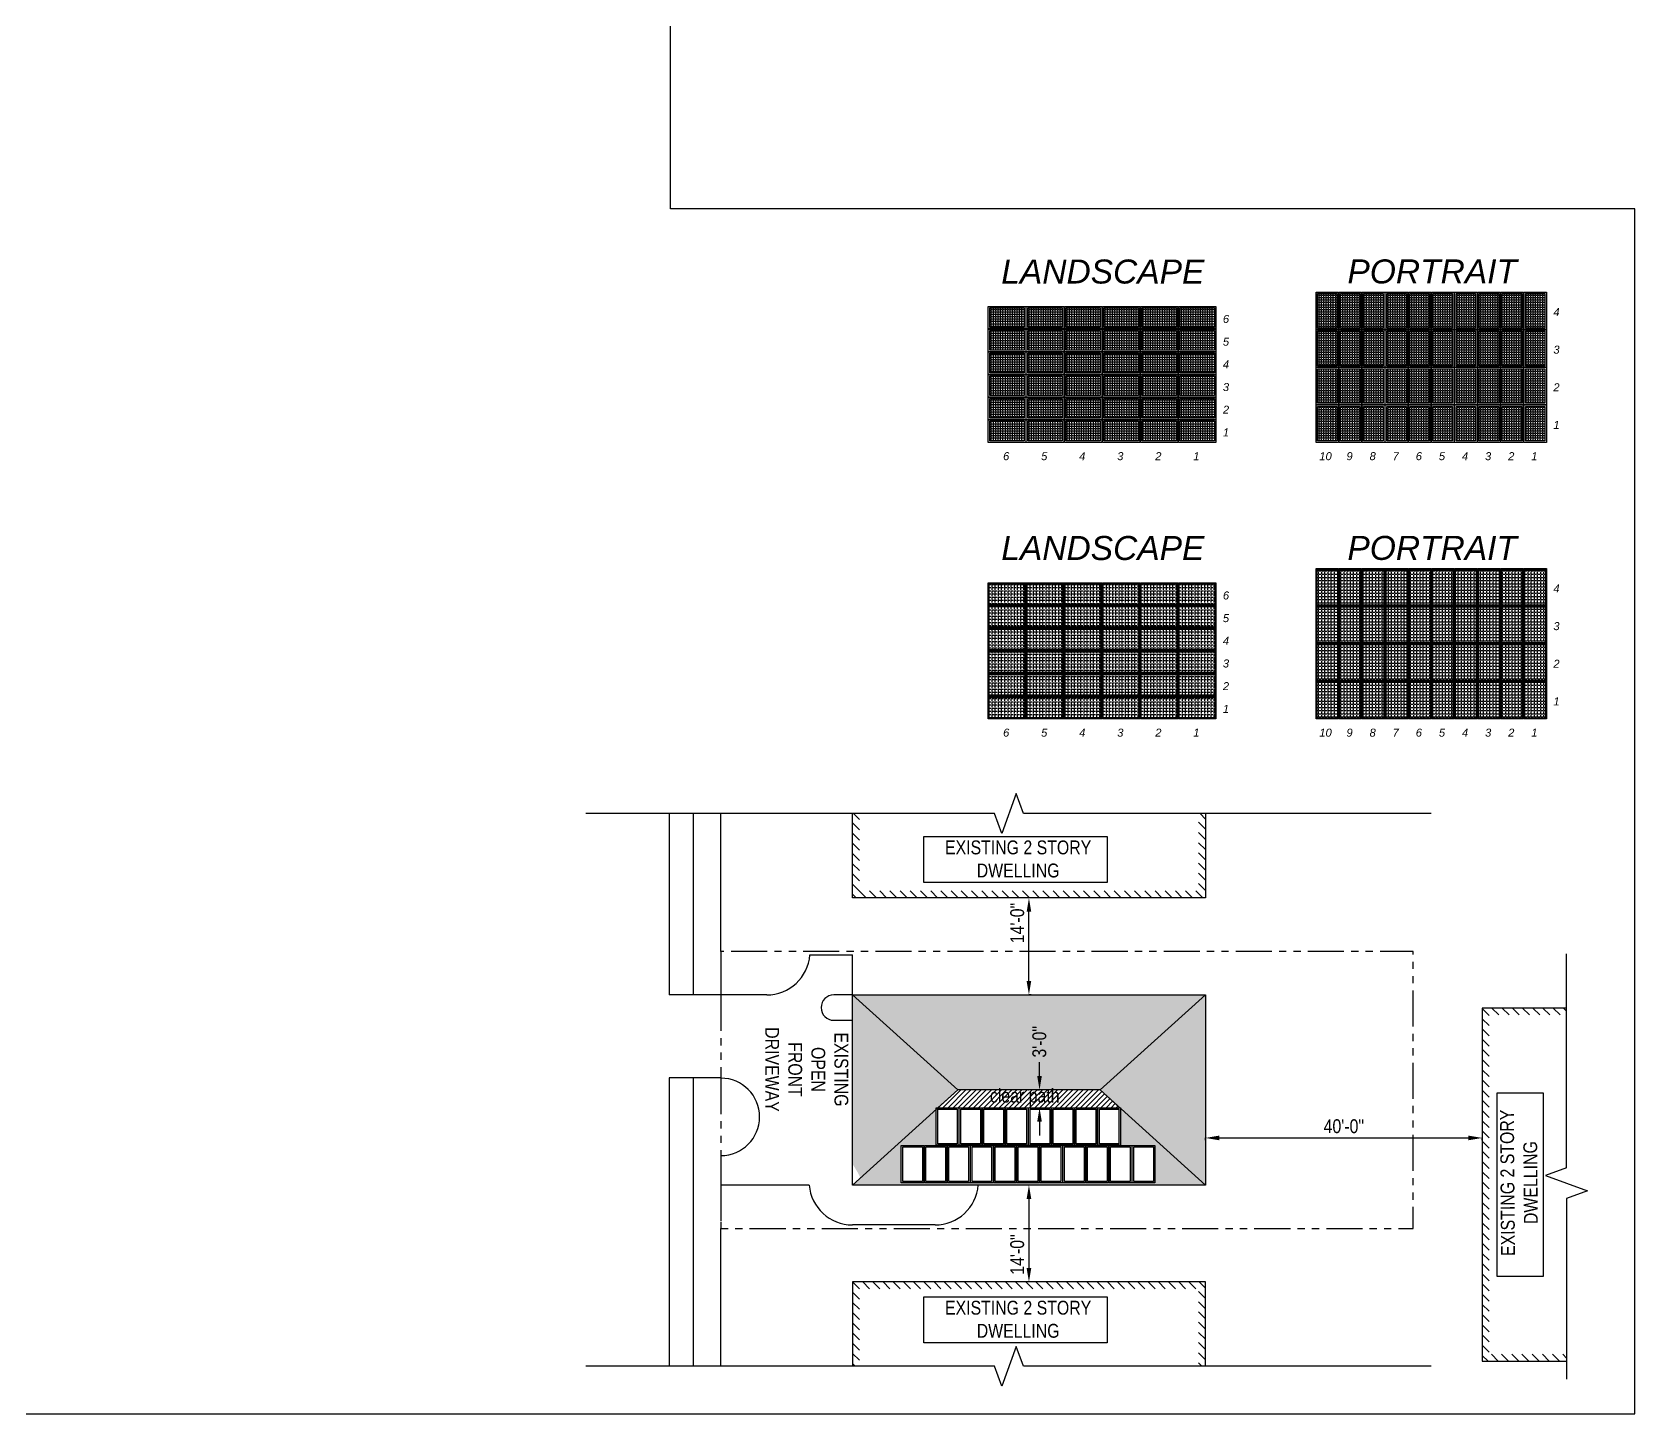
# Model space of a CAD drawing. Header units: feet. Extents: x -13431 to 15649, y 11868 to 29871.
# Drawn here: x 1122 to 3901, y 13448 to 15842 of the extents above; entities that cross this region are included whole.
import ezdxf

# ---------------------------------------------------------------- set-up
doc = ezdxf.new("R2010")
doc.units = ezdxf.units.FT
doc.header["$MEASUREMENT"] = 0
doc.linetypes.add('PHANTOM', pattern=[2.5, 1.25, -0.25, 0.25, -0.25, 0.25, -0.25])
doc.layers.add('LOCKED (NO PRINT)', color=7, linetype='Continuous', plot=False)
for name, color, linetype in [('MODULE FRAME', 9, 'Continuous'), ('MODULE HATCH', 7, 'Continuous'), ('Z - HANWAH 250 HATCH', 9, 'Continuous')]:
    doc.layers.add(name, color=color, linetype=linetype)
doc.styles.add('1SIXTEENTH', font='technic_.ttf', dxfattribs={"height": 24})
doc.styles.add('style1', font='ariali.ttf')
doc.dimstyles.new('1SIXTEENTH', dxfattribs={"dimscale": 0, "dimtxt": 24, "dimasz": 24, "dimexe": 0, "dimexo": 4, "dimgap": 8, "dimtad": 1, "dimdec": 4, "dimzin": 3, "dimdsep": 46, "dimlunit": 4, "dimtxsty": '1SIXTEENTH', "dimcen": 24, "dimclrd": 1, "dimclre": 1, "dimclrt": 7, "dimadec": 0, "dimazin": 0, "dimtfac": 1, "dimtdec": 4, "dimtofl": 0, "dimtmove": 2, "dimatfit": 3, "dimfxl": 1, "dimfrac": 2, "dimtolj": 1, "dimtzin": 0, "dimarcsym": 1})
pattern_1 = [(315, (-12523.886, 10236.228), (8.838835, 8.838835), [])]

# ---------------------------------------------------------------- blocks, each defined once
blk = doc.blocks.new('A$C6EF85B4C')
h = blk.add_hatch()
h.set_pattern_fill('ANGLE', color=9, scale=15)
h.set_pattern_definition([(0, (0, 0), (0, 4.125), [3, -1.125]), (90, (0, 0), (-4.125, 3e-16), [3, -1.125])])
h.paths.add_polyline_path([(-19.2, 21.6), (-19.2, -38.3), (14.8, -38.3), (14.8, 21.6)])
at = {"layer": 'Z - HANWAH 250 HATCH', "color": 7, "linetype": 'Continuous', "flags": 128}
blk.add_lwpolyline([(17.3, -40.8), (-21.7, -40.8), (-21.7, 24.1), (17.3, 24.1)], close=True, dxfattribs=at)
at = {"layer": 'Z - HANWAH 250 HATCH', "color": 8, "linetype": 'Continuous', "flags": 128}
blk.add_lwpolyline([(14.8, -38.3), (-19.2, -38.3), (-19.2, 21.6), (14.8, 21.6)], close=True, dxfattribs=at)
blk = doc.blocks.new('A$C20456FC4')
at = {"layer": 'MODULE FRAME'}
h = blk.add_hatch(dxfattribs=at)
h.set_pattern_fill('ANGLE', color=256, scale=20)
h.set_pattern_definition([(0, (8.925, 25.2446), (0, 5.5), [4, -1.5]), (90, (8.925, 25.2446), (-5.5, 3e-16), [4, -1.5])])
h.paths.add_polyline_path([(24.7, 47.9), (-11.3, 47.9), (-11.3, -14.1), (24.7, -14.1)])
at = {"layer": 'MODULE FRAME', "color": 10, "linetype": 'Continuous', "flags": 128}
blk.add_lwpolyline([(26.2, -15.6), (-12.8, -15.6), (-12.8, 49.4), (26.2, 49.4)], close=True, dxfattribs=at)
at = {"layer": 'MODULE FRAME', "color": 1, "linetype": 'Continuous', "flags": 128}
blk.add_lwpolyline([(24.7, -14.1), (-11.3, -14.1), (-11.3, 47.9), (24.7, 47.9)], close=True, dxfattribs=at)
blk = doc.blocks.new('*D140')
at = {"color": 1, "lineweight": -2, "transparency": 16777216}
for p, q in [((2854.6, 13844.2), (2850.6, 13844.2)), ((2850.6, 13820.2), (2850.6, 13700.2)), ((2854.6, 13676.2), (2850.6, 13676.2))]:
    blk.add_line(p, q, dxfattribs=at)
at = {"color": 1, "transparency": 16777216}
for points in [[(2846.6, 13820.2), (2854.6, 13820.2), (2850.6, 13844.2)], [(2846.6, 13700.2), (2854.6, 13700.2), (2850.6, 13676.2)]]:
    blk.add_solid(points, dxfattribs=at)
at = {"layer": 'Defpoints', "color": 0, "transparency": 16777216}
for p in [(2850.6, 13844.2), (2850.6, 13676.2), (2850.6, 13676.2)]:
    blk.add_point(p, dxfattribs=at)
at = {"color": 7, "transparency": 16777216, "insert": (2830.4, 13723.8), "char_height": 24, "attachment_point": 5, "rotation": 90, "style": '1SIXTEENTH'}
blk.add_mtext('\\A1;14\'-0"', dxfattribs=at)
blk = doc.blocks.new('*D141')
at = {"color": 1, "lineweight": -2, "transparency": 16777216}
for p, q in [((2854.6, 14341.7), (2850.6, 14341.7)), ((2850.6, 14197.7), (2850.6, 14317.7)), ((2854.6, 14173.7), (2850.6, 14173.7))]:
    blk.add_line(p, q, dxfattribs=at)
at = {"color": 1, "transparency": 16777216}
for points in [[(2846.6, 14317.7), (2854.6, 14317.7), (2850.6, 14341.7)], [(2846.6, 14197.7), (2854.6, 14197.7), (2850.6, 14173.7)]]:
    blk.add_solid(points, dxfattribs=at)
at = {"layer": 'Defpoints', "color": 0, "transparency": 16777216}
for p in [(2850.6, 14341.7), (2850.6, 14341.7), (2850.6, 14173.7)]:
    blk.add_point(p, dxfattribs=at)
at = {"color": 7, "transparency": 16777216, "insert": (2830.4, 14298.2), "char_height": 24, "attachment_point": 5, "rotation": 90, "style": '1SIXTEENTH'}
blk.add_mtext('\\A1;14\'-0"', dxfattribs=at)
blk = doc.blocks.new('*D139')
at = {"color": 1, "lineweight": -2, "transparency": 16777216}
for p, q in [((3156.6, 13921.8), (3156.6, 13925.8)), ((3180.6, 13925.8), (3612.6, 13925.8)), ((3636.6, 13921.8), (3636.6, 13925.8))]:
    blk.add_line(p, q, dxfattribs=at)
at = {"color": 1, "transparency": 16777216}
for points in [[(3180.6, 13929.8), (3180.6, 13921.8), (3156.6, 13925.8)], [(3612.6, 13929.8), (3612.6, 13921.8), (3636.6, 13925.8)]]:
    blk.add_solid(points, dxfattribs=at)
at = {"layer": 'Defpoints', "color": 0, "transparency": 16777216}
for p in [(3156.6, 13925.8), (3636.6, 13925.8), (3636.6, 13925.8)]:
    blk.add_point(p, dxfattribs=at)
at = {"color": 7, "transparency": 16777216, "insert": (3396.6, 13946), "char_height": 24, "attachment_point": 5, "style": '1SIXTEENTH'}
blk.add_mtext('\\A1;40\'-0"', dxfattribs=at)
blk = doc.blocks.new('*D142')
at = {"color": 1, "lineweight": -2, "transparency": 16777216}
for p, q in [((2869, 14033), (2869, 14057)), ((2865.6, 14009), (2869, 14009)), ((2865.6, 13978), (2869, 13978)), ((2869, 13954), (2869, 13930))]:
    blk.add_line(p, q, dxfattribs=at)
at = {"color": 1, "transparency": 16777216}
for points in [[(2865, 14033), (2873, 14033), (2869, 14009)], [(2865, 13954), (2873, 13954), (2869, 13978)]]:
    blk.add_solid(points, dxfattribs=at)
at = {"layer": 'Defpoints', "color": 0, "transparency": 16777216}
for p in [(2869, 14009), (2869.6, 14009), (2869.6, 13978)]:
    blk.add_point(p, dxfattribs=at)
at = {"color": 7, "transparency": 16777216, "insert": (2868.7, 14092.4), "char_height": 24, "attachment_point": 5, "rotation": 90, "style": '1SIXTEENTH'}
blk.add_mtext('\\A1;3\'-0"', dxfattribs=at)

msp = doc.modelspace()

# ---------------------------------------------------------------- hatches: boundary and pattern name
h = msp.add_hatch()
h.set_pattern_fill('ANSI31', color=8, scale=100, angle=-90)
h.set_pattern_definition(pattern_1)
h.paths.add_polyline_path([(2556.61449, 14487.84329), (2556.61449, 14353.7416), (3144.61449, 14353.7416), (3144.61449, 14487.84329), (3156.61449, 14487.84329), (3156.61449, 14341.7416), (2544.61449, 14341.7416), (2544.61449, 14487.84329)])
h = msp.add_hatch()
h.set_pattern_fill('AR-RSHKE', color=9, angle=-90)
h.set_pattern_definition([(270, (-10827.275, 20045.253), (12, -25.5), [6, -5, 7, -3, 9, -4]), (270, (-10826.775, 20039.253), (12, -25.5), [5, -19, 4, -6]), (270, (-10828.025, 20027.253), (12, -25.5), [3, -31]), (360, (-10827.275, 20045.253), (12, 8.5), [11.5, -36.5]), (360, (-10827.275, 20039.253), (12, 8.5), [11.25, -36.75]), (360, (-10827.275, 20034.253), (12, 8.5), [10.5, -37.5]), (360, (-10828.025, 20027.253), (12, 8.5), [11.5, -36.5]), (360, (-10828.025, 20024.253), (12, 8.5), [11.5, -36.5]), (360, (-10827.275, 20015.253), (12, 8.5), [11, -37])])
h.paths.add_polyline_path([(3156.61449, 13844.21785), (3156.61449, 14173.7416), (2974.11177, 14008.97972), (3008.38775, 13978.03566), (3009.25712, 13978.03566), (3009.25712, 13977.2508)])
h.paths.add_polyline_path([(2689.85712, 13975.34163), (2689.85712, 13978.03566), (2692.84123, 13978.03566), (2727.11721, 14008.97972), (2544.61449, 14173.7416), (2544.61449, 13880.53999, -0.0383104798), (2558.49856, 13856.75226)])
h = msp.add_hatch()
h.set_pattern_fill('AR-RSHKE', color=9, angle=-90)
h.set_pattern_definition([(270, (3030.293, 1702.659), (12, -25.5), [6, -5, 7, -3, 9, -4]), (270, (3030.793, 1696.659), (12, -25.5), [5, -19, 4, -6]), (270, (3029.543, 1684.659), (12, -25.5), [3, -31]), (360, (3030.2925, 1702.659), (12, 8.5), [11.5, -36.5]), (360, (3030.2925, 1696.659), (12, 8.5), [11.25, -36.75]), (360, (3030.2925, 1691.659), (12, 8.5), [10.5, -37.5]), (360, (3029.5425, 1684.659), (12, 8.5), [11.5, -36.5]), (360, (3029.5425, 1681.659), (12, 8.5), [11.5, -36.5]), (360, (3030.2925, 1672.659), (12, 8.5), [11, -37])])
h.paths.add_polyline_path([(3156.61449, 14173.7416), (2544.61449, 14173.7416), (2727.11721, 14008.97972), (2974.11177, 14008.97972)])
h.paths.add_polyline_path([(3009.25712, 13977.2508), (3009.25712, 13912.83566), (3028.78212, 13912.83566), (3028.78212, 13847.88566), (2989.73212, 13847.88566), (2989.73212, 13913.08566), (2988.73212, 13913.08566), (2988.73212, 13847.88566), (2949.68212, 13847.88566), (2949.68212, 13913.08566), (2948.68212, 13913.08566), (2948.68212, 13847.88566), (2909.63212, 13847.88566), (2909.63212, 13913.08566), (2908.63212, 13913.08566), (2908.63212, 13847.88566), (2869.58212, 13847.88566), (2869.58212, 13913.08566), (2868.58212, 13913.08566), (2868.58212, 13847.88566), (2829.53212, 13847.88566), (2829.53212, 13913.08566), (2828.53212, 13913.08566), (2828.53212, 13847.88566), (2789.48212, 13847.88566), (2789.48212, 13913.08566), (2788.48212, 13913.08566), (2788.48212, 13847.88566), (2749.43212, 13847.88566), (2749.43212, 13913.08566), (2748.43212, 13913.08566), (2748.43212, 13847.88566), (2709.38212, 13847.88566), (2709.38212, 13913.08566), (2708.38212, 13913.08566), (2708.38212, 13847.88566), (2669.33212, 13847.88566), (2669.33212, 13912.83566), (2689.85712, 13912.83566), (2689.85712, 13975.34163), (2544.61449, 13844.21785), (3156.61449, 13844.21785)])
h.paths.add_polyline_path([(3068.83212, 13912.83566), (3068.83212, 13847.88566), (3029.78212, 13847.88566), (3029.78212, 13912.83566)], flags=16)
h.paths.add_polyline_path([(3066.31542, 13910.31896), (3066.31542, 13850.40236), (3032.29882, 13850.40236), (3032.29882, 13910.31896)], flags=0)
h.paths.add_polyline_path([(2668.33212, 13912.83566), (2668.33212, 13847.88566), (2629.28212, 13847.88566), (2629.28212, 13912.83566)], flags=16)
h.paths.add_polyline_path([(2665.81542, 13910.31896), (2665.81542, 13850.40236), (2631.79882, 13850.40236), (2631.79882, 13910.31896)], flags=0)
h = msp.add_hatch()
h.set_pattern_fill('ANSI31', color=8, scale=100, angle=-90)
h.set_pattern_definition([(315, (-12523.886, 10387.861), (8.838835, 8.838835), [])])
h.paths.add_polyline_path([(3782.71618, 13550.91531), (3648.61449, 13550.91531), (3648.61449, 14138.91531), (3782.71618, 14138.91531), (3782.71618, 14150.91531), (3636.61449, 14150.91531), (3636.61449, 13538.91531), (3782.71618, 13538.91531)])
h = msp.add_hatch()
h.set_pattern_fill('ANSI31', color=9, scale=50)
h.set_pattern_definition([(45, (3030.2925, 1702.659), (-4.4194174, 4.4194174), [])])
h.paths.add_polyline_path([(2974.11177, 14008.97972), (2727.11721, 14008.97972), (2692.84123, 13978.03566), (3008.38775, 13978.03566)])
h = msp.add_hatch()
h.set_pattern_fill('ANSI31', color=8, scale=100, angle=-90)
h.set_pattern_definition(pattern_1)
h.paths.add_polyline_path([(2556.61449, 13530.11616), (2556.61449, 13664.21785), (3144.61449, 13664.21785), (3144.61449, 13530.11616), (3156.61449, 13530.11616), (3156.61449, 13676.21785), (2544.61449, 13676.21785), (2544.61449, 13530.11616)])

# ---------------------------------------------------------------- linework, layer by layer
at = {"linetype": 'Continuous'}
for p, q in [((2828.62115, 14522.39736), (2803.46784, 14453.28921)), ((2841.19781, 14487.84329), (2828.62115, 14522.39736)), ((2803.46784, 14453.28921), (2790.89118, 14487.84329)), ((3548.27767, 14487.84329), (2841.19781, 14487.84329)), ((3782.71618, 13873.99751), (3746.27242, 13860.73307)), ((3746.27242, 13860.73307), (3819.15993, 13834.20419)), ((3819.15993, 13834.20419), (3782.71618, 13820.93975)), ((2828.62115, 13564.67024), (2803.46784, 13495.56208)), ((2841.19781, 13530.11616), (2828.62115, 13564.67024)), ((2803.46784, 13495.56208), (2790.89118, 13530.11616)), ((3548.27767, 13530.11616), (2841.19781, 13530.11616))]:
    msp.add_line(p, q, dxfattribs=at)
for p, q in [((2790.89118, 14487.84329), (2082.16063, 14487.84329)), ((3782.71618, 13873.99751), (3782.71618, 14244.67506)), ((3782.71618, 13820.93975), (3782.71618, 13507.96145)), ((2790.89118, 13530.11616), (2082.16063, 13530.11616))]:
    msp.add_line(p, q)
at = {"color": 4}
for p, q in [((2226.61449, 14487.84329), (2226.61449, 14173.7416)), ((2268.61449, 14487.84329), (2268.61449, 14173.7416)), ((2316.61449, 14248.97972), (2316.61449, 14487.84329)), ((2470.8924, 14242.97972), (2544.61449, 14242.97972)), ((2544.61449, 14173.7416), (2544.61449, 14242.97972)), ((2316.61449, 14173.7416), (2226.61449, 14173.7416)), ((2395.89389, 14173.7416), (2316.61449, 14173.7416)), ((2316.61449, 14029.7416), (2226.61449, 14029.7416)), ((2226.61449, 14029.7416), (2226.61449, 13530.11616)), ((2268.61449, 14029.7416), (2268.61449, 13530.11616)), ((2469.61599, 13844.21785), (2316.61449, 13844.21785)), ((2316.61449, 13530.11616), (2316.61449, 13768.97972)), ((2687.78054, 13774.97972), (2544.61449, 13774.97972))]:
    msp.add_line(p, q, dxfattribs=at)
at = {"color": 7}
for p, q in [((2544.61449, 14341.7416), (2544.61449, 14487.84329)), ((3156.61449, 14487.84329), (3156.61449, 14341.7416)), ((3156.61449, 14341.7416), (2544.61449, 14341.7416)), ((3782.71618, 14150.91531), (3636.61449, 14150.91531)), ((3636.61449, 14150.91531), (3636.61449, 13538.91531)), ((3156.61449, 13676.21785), (2544.61449, 13676.21785)), ((2544.61449, 13676.21785), (2544.61449, 13530.11616)), ((3156.61449, 13530.11616), (3156.61449, 13676.21785)), ((3636.61449, 13538.91531), (3782.71618, 13538.91531))]:
    msp.add_line(p, q, dxfattribs=at)
at = {"color": 3, "linetype": 'PHANTOM', "ltscale": 50}
for p, q in [((2316.61449, 14248.97972), (2316.61449, 14173.7416)), ((2316.61449, 14173.7416), (2316.61449, 14029.7416)), ((2316.61449, 14029.7416), (2316.61449, 13768.97972))]:
    msp.add_line(p, q, dxfattribs=at)
at = {"color": 3}
for p, q in [((2544.61449, 14173.7416), (3156.61449, 14173.7416)), ((2544.61449, 13844.21785), (2544.61449, 14173.7416)), ((2544.61449, 14173.7416), (2727.11721, 14008.97972)), ((3156.61449, 14173.7416), (2974.11177, 14008.97972)), ((3156.61449, 14173.7416), (3156.61449, 13844.21785)), ((3782.71618, 14138.91531), (3782.71618, 14150.91531)), ((2727.11721, 14008.97972), (2544.61449, 13844.21785)), ((2544.61449, 13844.21785), (2727.11721, 14008.97972)), ((2974.11177, 14008.97972), (2727.11721, 14008.97972)), ((2974.11177, 14008.97972), (3156.61449, 13844.21785)), ((3156.61449, 13844.21785), (2974.11177, 14008.97972)), ((3156.61449, 13844.21785), (2544.61449, 13844.21785))]:
    msp.add_line(p, q, dxfattribs=at)
at = {"color": 1}
msp.add_line((2849.61449, 14008.97972), (2850.27837, 14008.97972), dxfattribs=at)
for points in [[(2668.48524, 14448.2042), (2986.4512, 14448.2042), (2986.4512, 14368.43786), (2668.48524, 14368.43786)], [(3742.1976, 14003.89828), (3742.1976, 13685.93233), (3662.43125, 13685.93233), (3662.43125, 14003.89828)], [(2668.48524, 13650.56493), (2986.4512, 13650.56493), (2986.4512, 13570.79859), (2668.48524, 13570.79859)]]:
    msp.add_lwpolyline(points, close=True, dxfattribs=at)
at = {"flags": 128}
msp.add_lwpolyline([(2316.61449, 14248.97972), (2316.61449, 14173.7416)], dxfattribs=at)
at = {"color": 3, "linetype": 'PHANTOM', "ltscale": 50, "flags": 128}
msp.add_lwpolyline([(2316.61449, 13844.21785), (2316.61449, 13768.97972), (3516.61449, 13768.97972), (3516.61449, 14248.97972), (2316.61449, 14248.97972)], dxfattribs=at)
at = {"color": 4, "flags": 128}
for points in [[(2544.61449, 14173.7416), (2512.26671, 14173.7416)], [(2512.26671, 14129.67537), (2544.61449, 14129.67537)]]:
    msp.add_lwpolyline(points, dxfattribs=at)
at = {"flags": 128}
msp.add_lwpolyline([(2727.11721, 14008.97972), (2692.84123, 13978.03566), (3008.38775, 13978.03566), (2974.11177, 14008.97972)], close=True, dxfattribs=at)
at = {"color": 4}
for centre, radius, start, end in [((2395.89389, 14248.97972), 75.23812, 270, 355.42598775), ((2512.26671, 14151.70848), 22.03312, 90, 270), ((2316.61449, 13962.32226), 67.07339, 270, 90), ((2544.61449, 13850.21785), 75.23812, 184.57401225, 270), ((2687.78054, 13850.21785), 75.23812, 270, 355.42598775)]:
    msp.add_arc(centre, radius, start, end, dxfattribs=at)
at = {"layer": 'LOCKED (NO PRINT)', "color": 7}
msp.add_lwpolyline([(3901.34767, 13447.58805), (3901.34767, 15535.79725), (2229.07061, 15535.79725), (2229.07061, 23025.69204), (-13430.82217, 23025.69204), (-13430.82217, 13447.58805), (3901.34767, 13447.58805)], dxfattribs=at)
at = {"layer": 'MODULE FRAME', "color": 7, "linetype": 'Continuous', "flags": 128}
for points in [[(2728.90712, 13913.08566), (2689.85712, 13913.08566), (2689.85712, 13978.03566), (2728.90712, 13978.03566)], [(2768.95712, 13913.08566), (2729.90712, 13913.08566), (2729.90712, 13978.03566), (2768.95712, 13978.03566)], [(2809.00712, 13913.08566), (2769.95712, 13913.08566), (2769.95712, 13978.03566), (2809.00712, 13978.03566)], [(2849.05712, 13913.08566), (2810.00712, 13913.08566), (2810.00712, 13978.03566), (2849.05712, 13978.03566)], [(2889.10712, 13913.08566), (2850.05712, 13913.08566), (2850.05712, 13978.03566), (2889.10712, 13978.03566)], [(2929.15712, 13913.08566), (2890.10712, 13913.08566), (2890.10712, 13978.03566), (2929.15712, 13978.03566)], [(2969.20712, 13913.08566), (2930.15712, 13913.08566), (2930.15712, 13978.03566), (2969.20712, 13978.03566)], [(3009.25712, 13913.08566), (2970.20712, 13913.08566), (2970.20712, 13978.03566), (3009.25712, 13978.03566)], [(2668.33212, 13847.88566), (2629.28212, 13847.88566), (2629.28212, 13912.83566), (2668.33212, 13912.83566)], [(2708.38212, 13847.88566), (2669.33212, 13847.88566), (2669.33212, 13912.83566), (2708.38212, 13912.83566)], [(2748.43212, 13847.88566), (2709.38212, 13847.88566), (2709.38212, 13912.83566), (2748.43212, 13912.83566)], [(2788.48212, 13847.88566), (2749.43212, 13847.88566), (2749.43212, 13912.83566), (2788.48212, 13912.83566)], [(2828.53212, 13847.88566), (2789.48212, 13847.88566), (2789.48212, 13912.83566), (2828.53212, 13912.83566)], [(2868.58212, 13847.88566), (2829.53212, 13847.88566), (2829.53212, 13912.83566), (2868.58212, 13912.83566)], [(2908.63212, 13847.88566), (2869.58212, 13847.88566), (2869.58212, 13912.83566), (2908.63212, 13912.83566)], [(2948.68212, 13847.88566), (2909.63212, 13847.88566), (2909.63212, 13912.83566), (2948.68212, 13912.83566)], [(2988.73212, 13847.88566), (2949.68212, 13847.88566), (2949.68212, 13912.83566), (2988.73212, 13912.83566)], [(3028.78212, 13847.88566), (2989.73212, 13847.88566), (2989.73212, 13912.83566), (3028.78212, 13912.83566)], [(3068.83212, 13847.88566), (3029.78212, 13847.88566), (3029.78212, 13912.83566), (3068.83212, 13912.83566)]]:
    msp.add_lwpolyline(points, close=True, dxfattribs=at)
at = {"layer": 'MODULE FRAME', "color": 8, "linetype": 'Continuous', "flags": 128}
for points in [[(2726.39042, 13915.60236), (2692.37382, 13915.60236), (2692.37382, 13975.51896), (2726.39042, 13975.51896)], [(2766.44042, 13915.60236), (2732.42382, 13915.60236), (2732.42382, 13975.51896), (2766.44042, 13975.51896)], [(2806.49042, 13915.60236), (2772.47382, 13915.60236), (2772.47382, 13975.51896), (2806.49042, 13975.51896)], [(2846.54042, 13915.60236), (2812.52382, 13915.60236), (2812.52382, 13975.51896), (2846.54042, 13975.51896)], [(2886.59042, 13915.60236), (2852.57382, 13915.60236), (2852.57382, 13975.51896), (2886.59042, 13975.51896)], [(2926.64042, 13915.60236), (2892.62382, 13915.60236), (2892.62382, 13975.51896), (2926.64042, 13975.51896)], [(2966.69042, 13915.60236), (2932.67382, 13915.60236), (2932.67382, 13975.51896), (2966.69042, 13975.51896)], [(3006.74042, 13915.60236), (2972.72382, 13915.60236), (2972.72382, 13975.51896), (3006.74042, 13975.51896)], [(2665.81542, 13850.40236), (2631.79882, 13850.40236), (2631.79882, 13910.31896), (2665.81542, 13910.31896)], [(2705.86542, 13850.40236), (2671.84882, 13850.40236), (2671.84882, 13910.31896), (2705.86542, 13910.31896)], [(2745.91542, 13850.40236), (2711.89882, 13850.40236), (2711.89882, 13910.31896), (2745.91542, 13910.31896)], [(2785.96542, 13850.40236), (2751.94882, 13850.40236), (2751.94882, 13910.31896), (2785.96542, 13910.31896)], [(2826.01542, 13850.40236), (2791.99882, 13850.40236), (2791.99882, 13910.31896), (2826.01542, 13910.31896)], [(2866.06542, 13850.40236), (2832.04882, 13850.40236), (2832.04882, 13910.31896), (2866.06542, 13910.31896)], [(2906.11542, 13850.40236), (2872.09882, 13850.40236), (2872.09882, 13910.31896), (2906.11542, 13910.31896)], [(2946.16542, 13850.40236), (2912.14882, 13850.40236), (2912.14882, 13910.31896), (2946.16542, 13910.31896)], [(2986.21542, 13850.40236), (2952.19882, 13850.40236), (2952.19882, 13910.31896), (2986.21542, 13910.31896)], [(3026.26542, 13850.40236), (2992.24882, 13850.40236), (2992.24882, 13910.31896), (3026.26542, 13910.31896)], [(3066.31542, 13850.40236), (3032.29882, 13850.40236), (3032.29882, 13910.31896), (3066.31542, 13910.31896)]]:
    msp.add_lwpolyline(points, close=True, dxfattribs=at)

# ---------------------------------------------------------------- block references
for p in [(3361.14932, 14863.19094), (3401.19932, 14863.19094), (3441.24932, 14863.19094), (3481.29932, 14863.19094), (3521.34932, 14863.19094), (3561.39932, 14863.19094), (3601.44932, 14863.19094), (3641.49932, 14863.19094), (3681.54932, 14863.19094), (3721.59932, 14863.19094), (3361.14932, 14797.99094), (3401.19932, 14797.99094), (3441.24932, 14797.99094), (3481.29932, 14797.99094), (3521.34932, 14797.99094), (3561.39932, 14797.99094), (3601.44932, 14797.99094), (3641.49932, 14797.99094), (3681.54932, 14797.99094), (3721.59932, 14797.99094), (3361.14932, 14732.79094), (3401.19932, 14732.79094), (3441.24932, 14732.79094), (3481.29932, 14732.79094), (3521.34932, 14732.79094), (3561.39932, 14732.79094), (3601.44932, 14732.79094), (3641.49932, 14732.79094), (3681.54932, 14732.79094), (3721.59932, 14732.79094), (3361.14932, 14667.59094), (3401.19932, 14667.59094), (3441.24932, 14667.59094), (3481.29932, 14667.59094), (3521.34932, 14667.59094), (3561.39932, 14667.59094), (3601.44932, 14667.59094), (3641.49932, 14667.59094), (3681.54932, 14667.59094), (3721.59932, 14667.59094)]:
    msp.add_blockref('A$C20456FC4', p)
at = {"rotation": 270}
for p in [(2795.66251, 14874.7515), (2861.61251, 14874.7515), (2927.56251, 14874.7515), (2993.51251, 14874.7515), (3059.46251, 14874.7515), (3125.41251, 14874.7515), (2795.66251, 14835.4515), (2861.61251, 14835.4515), (2927.56251, 14835.4515), (2993.51251, 14835.4515), (3059.46251, 14835.4515), (3125.41251, 14835.4515), (2795.66251, 14796.1515), (2861.61251, 14796.1515), (2927.56251, 14796.1515), (2993.51251, 14796.1515), (3059.46251, 14796.1515), (3125.41251, 14796.1515), (2795.66251, 14756.8515), (2861.61251, 14756.8515), (2927.56251, 14756.8515), (2993.51251, 14756.8515), (3059.46251, 14756.8515), (3125.41251, 14756.8515), (2795.66251, 14717.5515), (2861.61251, 14717.5515), (2927.56251, 14717.5515), (2993.51251, 14717.5515), (3059.46251, 14717.5515), (3125.41251, 14717.5515), (2795.66251, 14678.2515), (2861.61251, 14678.2515), (2927.56251, 14678.2515), (2993.51251, 14678.2515), (3059.46251, 14678.2515), (3125.41251, 14678.2515)]:
    msp.add_blockref('A$C20456FC4', p, dxfattribs=at)
at = {"layer": 'MODULE HATCH', "linetype": 'Continuous'}
for p in [(3370.07438, 15367.51075), (3410.12438, 15367.51075), (3450.17438, 15367.51075), (3490.22438, 15367.51075), (3530.27438, 15367.51075), (3570.32438, 15367.51075), (3610.37438, 15367.51075), (3650.42438, 15367.51075), (3690.47438, 15367.51075), (3730.52438, 15367.51075), (3370.07438, 15302.31075), (3410.12438, 15302.31075), (3450.17438, 15302.31075), (3490.22438, 15302.31075), (3530.27438, 15302.31075), (3570.32438, 15302.31075), (3610.37438, 15302.31075), (3650.42438, 15302.31075), (3690.47438, 15302.31075), (3730.52438, 15302.31075), (3370.07438, 15237.11075), (3410.12438, 15237.11075), (3450.17438, 15237.11075), (3490.22438, 15237.11075), (3530.27438, 15237.11075), (3570.32438, 15237.11075), (3610.37438, 15237.11075), (3650.42438, 15237.11075), (3690.47438, 15237.11075), (3730.52438, 15237.11075), (3370.07438, 15171.91075), (3410.12438, 15171.91075), (3450.17438, 15171.91075), (3490.22438, 15171.91075), (3530.27438, 15171.91075), (3570.32438, 15171.91075), (3610.37438, 15171.91075), (3650.42438, 15171.91075), (3690.47438, 15171.91075), (3730.52438, 15171.91075)]:
    msp.add_blockref('A$C6EF85B4C', p, dxfattribs=at)
at = {"layer": 'MODULE HATCH', "linetype": 'Continuous', "rotation": 270}
for p in [(2820.90712, 15344.90165), (2886.85712, 15344.90165), (2952.80712, 15344.90165), (3018.75712, 15344.90165), (3084.70712, 15344.90165), (3150.65712, 15344.90165), (2820.90712, 15305.60165), (2886.85712, 15305.60165), (2952.80712, 15305.60165), (3018.75712, 15305.60165), (3084.70712, 15305.60165), (3150.65712, 15305.60165), (2820.90712, 15266.30165), (2886.85712, 15266.30165), (2952.80712, 15266.30165), (3018.75712, 15266.30165), (3084.70712, 15266.30165), (3150.65712, 15266.30165), (2820.90712, 15227.00165), (2886.85712, 15227.00165), (2952.80712, 15227.00165), (3018.75712, 15227.00165), (3084.70712, 15227.00165), (3150.65712, 15227.00165), (2820.90712, 15187.70165), (2886.85712, 15187.70165), (2952.80712, 15187.70165), (3018.75712, 15187.70165), (3084.70712, 15187.70165), (3150.65712, 15187.70165), (2820.90712, 15148.40165), (2886.85712, 15148.40165), (2952.80712, 15148.40165), (3018.75712, 15148.40165), (3084.70712, 15148.40165), (3150.65712, 15148.40165)]:
    msp.add_blockref('A$C6EF85B4C', p, dxfattribs=at)

# ---------------------------------------------------------------- texts
at = {"char_height": 24, "attachment_point": 5, "style": '1SIXTEENTH'}
for s, insert in [('EXISTING 2 STORY DWELLING ', (2831.89464, 14409.10024)), ('clear path ', (2843.31813, 13995.50118)), ('EXISTING 2 STORY DWELLING ', (2831.89464, 13611.46097))]:
    msp.add_mtext_dynamic_manual_height_columns(s, width=302.113319, gutter_width=370.66776, heights=[0], dxfattribs=dict(at, insert=insert))
for s, width, insert, rotation in [('EXISTING\\POPEN FRONT DRIVEWAY', 148.529681, (2465.39103, 14044.4425), 270), ('EXISTING 2 STORY DWELLING ', 302.113319, (3700.50081, 13848.23638), 90.43870601)]:
    msp.add_mtext_dynamic_manual_height_columns(s, width=width, gutter_width=370.66776, heights=[0], dxfattribs=dict(at, insert=insert, rotation=rotation))
at = {"layer": 'LOCKED (NO PRINT)', "style": 'style1'}
for s, height, p in [('LANDSCAPE ', 41.624435, (2802.65701, 15406.38145)), ('PORTRAIT', 41.624435, (3402.83785, 15406.55448)), ('6', 13.87481, (3186.87259, 15338.02293)), ('4', 13.87481, (3759.93419, 15350.07293)), ('5', 13.87481, (3186.87259, 15298.72293)), ('3', 13.87481, (3759.93419, 15284.87293)), ('4', 13.87481, (3186.87259, 15259.42293)), ('3', 13.87481, (3186.87259, 15220.12293)), ('2', 13.87481, (3759.93419, 15219.67293)), ('2', 13.87481, (3186.87259, 15180.82293)), ('1', 13.87481, (3186.87259, 15141.52293)), ('1', 13.87481, (3759.93419, 15154.47293)), ('6', 13.87481, (2805.809, 15100.28515)), ('5', 13.87481, (2871.759, 15100.28515)), ('4', 13.87481, (2937.709, 15100.28515)), ('3', 13.87481, (3003.659, 15100.28515)), ('2', 13.87481, (3069.609, 15100.28515)), ('1', 13.87481, (3135.559, 15100.28515)), ('10', 13.874812, (3354.11344, 15100.28515)), ('9', 13.87481, (3401.17059, 15100.28515)), ('8', 13.87481, (3441.22059, 15100.28515)), ('7', 13.87481, (3481.27059, 15100.28515)), ('6', 13.87481, (3521.32059, 15100.28515)), ('5', 13.87481, (3561.37059, 15100.28515)), ('4', 13.87481, (3601.42059, 15100.28515)), ('3', 13.87481, (3641.47059, 15100.28515)), ('2', 13.87481, (3681.52059, 15100.28515)), ('1', 13.87481, (3721.57059, 15100.28515)), ('LANDSCAPE ', 41.624435, (2802.65701, 14927.30623)), ('PORTRAIT', 41.624435, (3402.83785, 14927.47926)), ('6', 13.87481, (3186.87259, 14858.94771)), ('4', 13.87481, (3759.93419, 14870.99771)), ('5', 13.87481, (3186.87259, 14819.64771)), ('3', 13.87481, (3759.93419, 14805.79771)), ('4', 13.87481, (3186.87259, 14780.34771)), ('3', 13.87481, (3186.87259, 14741.04771)), ('2', 13.87481, (3759.93419, 14740.59771)), ('2', 13.87481, (3186.87259, 14701.74771)), ('1', 13.87481, (3186.87259, 14662.44771)), ('1', 13.87481, (3759.93419, 14675.39771)), ('6', 13.87481, (2805.809, 14621.20993)), ('5', 13.87481, (2871.759, 14621.20993)), ('4', 13.87481, (2937.709, 14621.20993)), ('3', 13.87481, (3003.659, 14621.20993)), ('2', 13.87481, (3069.609, 14621.20993)), ('1', 13.87481, (3135.559, 14621.20993)), ('10', 13.874812, (3354.11344, 14621.20993)), ('9', 13.87481, (3401.17059, 14621.20993)), ('8', 13.87481, (3441.22059, 14621.20993)), ('7', 13.87481, (3481.27059, 14621.20993)), ('6', 13.87481, (3521.32059, 14621.20993)), ('5', 13.87481, (3561.37059, 14621.20993)), ('4', 13.87481, (3601.42059, 14621.20993)), ('3', 13.87481, (3641.47059, 14621.20993)), ('2', 13.87481, (3681.52059, 14621.20993)), ('1', 13.87481, (3721.57059, 14621.20993))]:
    msp.add_text(s, height=height, dxfattribs=at).set_placement(p)

# ---------------------------------------------------------------- dimensions: what is measured, and where the dimension line sits
for base, p1, p2, picture, middle in [((2850.61449, 14341.7416), (2850.61449, 14173.7416), (2850.61449, 14341.7416), '*D141', (2830.40396, 14298.21528)), ((2850.61449, 13676.21785), (2850.61449, 13844.21785), (2850.61449, 13676.21785), '*D140', (2830.40396, 13723.84032))]:
    dim = msp.add_linear_dim(base=base, p1=p1, p2=p2, angle=270, dimstyle='1SIXTEENTH', override={"dimscale": 1})
    dim.commit()
    dim.dimension.update_dxf_attribs({"geometry": picture, "text_midpoint": middle, "dimtype": 160})
dim = msp.add_linear_dim(base=(2869.00745, 14008.97972), p1=(2869.58212, 13978.03566), p2=(2869.58212, 14008.97972), angle=90, text='3\'-0"', dimstyle='1SIXTEENTH', override={"dimscale": 1})
dim.commit()
dim.dimension.update_dxf_attribs({"geometry": '*D142', "text_midpoint": (2868.70429, 14092.44728), "dimtype": 160})
dim = msp.add_linear_dim(base=(3636.61449, 13925.78987), p1=(3156.61449, 13925.78987), p2=(3636.61449, 13925.78987), dimstyle='1SIXTEENTH', override={"dimscale": 1})
dim.commit()
dim.dimension.update_dxf_attribs({"geometry": '*D139', "text_midpoint": (3396.61449, 13946.00039)})

doc.saveas('drawing.dxf')
